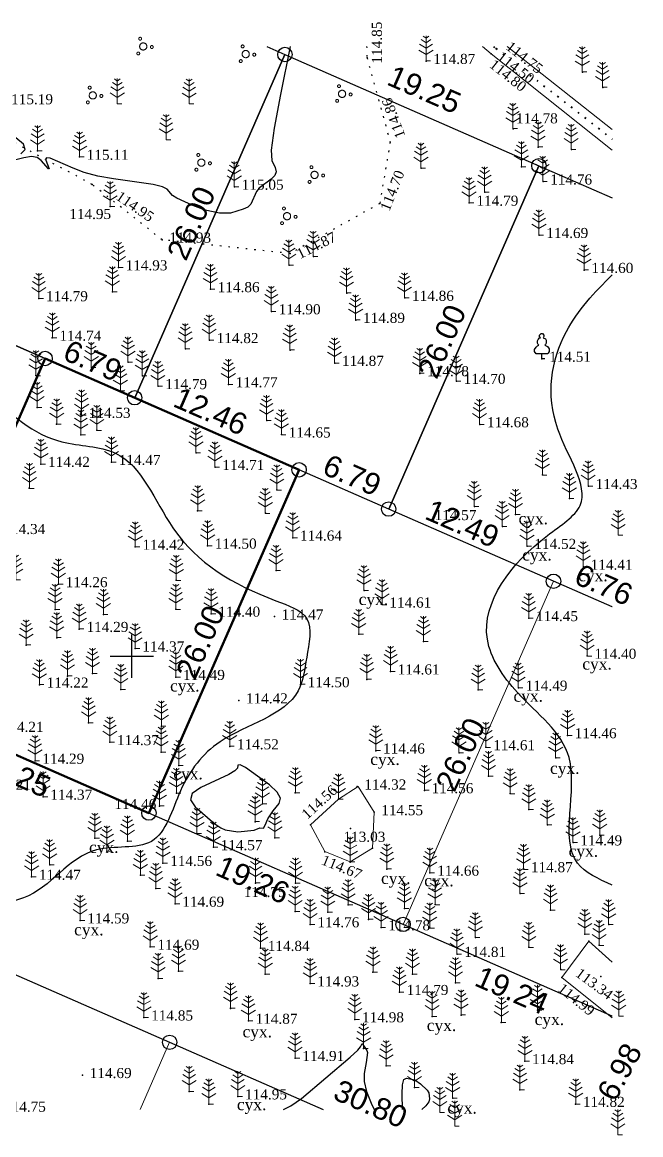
# Model space of a CAD drawing. Header units: millimetres. Extents: x 5405595.9 to 5405685.3, y 5524916.8 to 5524994.
# Drawn here: x 5405642.4 to 5405685.3, y 5524916.8 to 5524994 of the extents above; entities that cross this region are included whole.
import ezdxf
from ezdxf.enums import TextEntityAlignment as Align

# ---------------------------------------------------------------- set-up
doc = ezdxf.new("R2010")
doc.units = ezdxf.units.MM
doc.linetypes.add('HIDDEN', pattern=[0.5, 0, -0.5])
doc.linetypes.add('суцільна', pattern=[50, 50, 0])
for name, color, linetype, lineweight in [('11900000', 1, 'Continuous', 30), ('Контур', 7, 'HIDDEN', 30), ('рельеф', 7, 'Continuous', 0), ('ТОЧКИ', 7, 'Continuous', 30), ('усл. знак', 7, 'суцільна', 20)]:
    doc.layers.add(name, color=color, linetype=linetype, lineweight=lineweight)
for name, color, linetype in [('горизонтали', 42, 'Continuous'), ('Ділянки_Межі', 10, 'Continuous'), ('надписи', 7, 'Continuous'), ('отметки', 7, 'Continuous'), ('промеры', 185, 'Continuous'), ('Растительность', 7, 'Continuous')]:
    doc.layers.add(name, color=color, linetype=linetype)
doc.styles.get("Standard").update_dxf_attribs({"font": 'arial.ttf'})
doc.styles.add('times', font='times.ttf')
doc.linetypes.add('канава 0', pattern='A,0.9,0,["|",Standard,S=0.25,R=0,X=0,Y=0],0.1', length=1)

# ---------------------------------------------------------------- blocks, each defined once
blk = doc.blocks.new('A$C51FE15A3')
at = {"layer": 'Растительность', "color": 94, "lineweight": 0}
for points in [[(-0.201, 1.726), (0, 1.584), (0.201, 1.726)], [(0, 1.75), (0, 0), (0.319, 0)], [(-0.447, 1.172), (0, 0.895), (0.447, 1.172)], [(-0.343, 1.489), (0, 1.267), (0.343, 1.489)], [(-0.493, 0.753), (0, 0.444), (0.493, 0.753)]]:
    blk.add_lwpolyline(points, dxfattribs=at)
blk = doc.blocks.new('A$C2ACB5305')
at = {"layer": 'Растительность'}
blk.add_lwpolyline([(0.2, 0), (0.2, 0), (0, 0), (0, 0.35), (-0.4, 0.35), (-0.5, 0.5), (-0.5, 0.65), (-0.4, 0.8), (-0.3, 0.9), (-0.2, 0.95), (-0.25, 1), (-0.3, 1.1), (-0.3, 1.25), (-0.25, 1.35), (-0.15, 1.45), (-0.1, 1.45), (-0.15, 1.55), (-0.15, 1.65), (-0.05, 1.75), (0.05, 1.75), (0.15, 1.65), (0.15, 1.55), (0.1, 1.45), (0.25, 1.4), (0.3, 1.3), (0.3, 1.1), (0.25, 1), (0.2, 0.95), (0.4, 0.85), (0.5, 0.7), (0.5, 0.5), (0.45, 0.4), (0.4, 0.35), (0, 0.35)], dxfattribs=at)
blk = doc.blocks.new('A$C72385B22')
at = {"layer": 'усл. знак'}
for centre, radius in [((0, 0), 0.625), ((-0.02, 1.49), 0.25), ((-1.29, -0.64), 0.25), ((1.28, -0.76), 0.25)]:
    blk.add_circle(centre, radius, dxfattribs=at)

msp = doc.modelspace()

# ---------------------------------------------------------------- linework, layer by layer
at = {"layer": '11900000', "color": 7}
for points in [[(5405650, 5524948.5, 0), (5405650, 5524951.5, 0)], [(5405650, 5524948.5, 0), (5405650, 5524951.5, 0)], [(5405648.5, 5524950, 0), (5405651.5, 5524950, 0)], [(5405648.5, 5524950, 0), (5405651.5, 5524950, 0)]]:
    msp.add_polyline3d(points, dxfattribs=at)
at = {"layer": 'горизонтали', "color": 32}
for points in [[(5405660.994, 5524992.289, 115), (5405660.317, 5524988.962, 115), (5405659.887, 5524986.622, 115), (5405659.677, 5524985.092, 115), (5405659.717, 5524984.372, 115), (5405659.937, 5524983.902, 115), (5405660.007, 5524983.602, 115), (5405659.917, 5524983.332, 115), (5405659.667, 5524983.082, 115), (5405658.867, 5524982.492, 115), (5405658.657, 5524982.242, 115), (5405658.267, 5524981.352, 115), (5405658.047, 5524981.152, 115), (5405657.737, 5524981.002, 115), (5405656.847, 5524980.722, 115), (5405656.087, 5524980.732, 115), (5405655.097, 5524980.932, 115), (5405654.227, 5524981.252, 115), (5405653.127, 5524981.762, 115), (5405652.827, 5524981.952, 115), (5405652.447, 5524982.382, 115), (5405652.137, 5524982.552, 115), (5405651.487, 5524982.722, 115), (5405648.717, 5524983.112, 115), (5405647.627, 5524983.302, 115), (5405646.697, 5524983.542, 115), (5405645.927, 5524983.842, 115), (5405644.337, 5524984.552, 115), (5405644.047, 5524984.572, 115), (5405644.027, 5524984.402, 115), (5405644.267, 5524983.812, 115), (5405644.207, 5524983.812, 115), (5405643.707, 5524984.392, 115), (5405643.427, 5524984.592, 115), (5405643.027, 5524984.652, 115), (5405642.507, 5524984.562, 115), (5405641.237, 5524984.232, 115)], [(5405642.297, 5524984.852, 115), (5405642.597, 5524985.152, 115), (5405642.477, 5524985.512, 115), (5405641.937, 5524985.952, 115)], [(5405660.535, 5524918.537, 115), (5405661.037, 5524918.792, 115), (5405661.787, 5524919.312, 115), (5405665.147, 5524922.162, 115), (5405665.687, 5524922.652, 115), (5405665.877, 5524922.882, 115), (5405665.987, 5524923.112, 115), (5405666.317, 5524922.642, 115), (5405666.347, 5524922.492, 115), (5405666.267, 5524921.792, 115), (5405666.127, 5524921.042, 115), (5405666.127, 5524920.482, 115), (5405666.287, 5524919.802, 115), (5405666.617, 5524918.982, 115), (5405666.83, 5524918.537, 115)], [(5405668.795, 5524918.537, 115), (5405668.757, 5524919.622, 115), (5405668.777, 5524920.252, 115), (5405668.877, 5524920.612, 115), (5405669.067, 5524920.712, 115), (5405669.637, 5524920.602, 115), (5405670.047, 5524920.332, 115), (5405670.497, 5524919.872, 115), (5405670.607, 5524919.702, 115), (5405670.667, 5524919.272, 115)], [(5405670.667, 5524919.272, 115), (5405670.607, 5524919.072, 115), (5405670.407, 5524918.802, 115), (5405670.13, 5524918.537, 115)]]:
    msp.add_polyline3d(points, dxfattribs=at)
msp.add_polyline3d([(5405658.497, 5524937.932, 114.5), (5405658.887, 5524938.082, 114.5), (5405659.137, 5524938.052, 114.5), (5405659.257, 5524938.262, 114.5), (5405659.437, 5524938.702, 114.5), (5405659.817, 5524939.262, 114.5), (5405660.217, 5524939.762, 114.5), (5405660.317, 5524940.132, 114.5), (5405660.087, 5524940.562, 114.5), (5405659.547, 5524941.062, 114.5), (5405657.887, 5524942.262, 114.5), (5405657.517, 5524942.452, 114.5), (5405657.367, 5524942.422, 114.5), (5405657.327, 5524942.222, 114.5), (5405657.157, 5524942.042, 114.5), (5405656.727, 5524941.782, 114.5), (5405654.787, 5524940.872, 114.5), (5405654.197, 5524940.472, 114.5), (5405654.067, 5524940.032, 114.5), (5405654.397, 5524939.542, 114.5), (5405655.757, 5524938.362, 114.5), (5405656.167, 5524938.082, 114.5), (5405656.477, 5524937.952, 114.5), (5405657.347, 5524937.812, 114.5), (5405658.497, 5524937.932, 114.5)], close=True, dxfattribs=at)
for points, knots in [([(5405600.604, 5524964.089), (5405600.916, 5524964.433), (5405604.015, 5524967.931), (5405607.371, 5524973.038), (5405613.309, 5524971.987), (5405614.328, 5524973.57), (5405615.002, 5524976.995), (5405621.886, 5524972.4), (5405627.095, 5524970.45), (5405634.017, 5524973.585), (5405639.554, 5524968.65), (5405644.076, 5524964.515), (5405650.202, 5524964.634), (5405652.744, 5524957.477), (5405657.638, 5524954.587), (5405662.753, 5524952.886), (5405662.102, 5524949.951), (5405661.607, 5524946.052), (5405656.166, 5524944.905), (5405653.211, 5524941.03), (5405652.017, 5524936.245), (5405646.321, 5524937.362), (5405643.86, 5524932.976), (5405638.381, 5524932.732), (5405638.048, 5524925.787), (5405631.475, 5524926.077), (5405627.008, 5524928.61), (5405623.809, 5524924.256), (5405617.701, 5524922.243), (5405611.057, 5524919.668), (5405604.668, 5524918.546), (5405601.604, 5524919.631), (5405600.604, 5524920.198)], [792.65594, 792.65594, 792.65594, 792.65594, 793.976328, 805.82926, 808.224069, 809.629388, 811.023069, 817.717516, 824.697693, 829.706044, 837.921411, 844.116267, 847.912489, 854.451188, 863.209597, 865.692003, 868.370851, 870.767732, 877.245455, 881.607053, 885.661514, 889.520415, 895.583001, 898.406187, 904.085367, 910.48747, 913.839474, 917.961004, 923.821409, 933.371758, 939.353154, 942.737651, 942.737651, 942.737651, 942.737651]), ([(5405683.348, 5524934.116), (5405682.379, 5524934.538), (5405679.136, 5524936.02), (5405682.018, 5524943.247), (5405676.904, 5524946.848), (5405673.214, 5524952.355), (5405677.096, 5524957.454), (5405682.552, 5524960.751), (5405678.423, 5524966.21), (5405679.383, 5524972.278), (5405682.108, 5524975.241), (5405683.348, 5524976.448)], [47.869565, 47.869565, 47.869565, 47.869565, 50.794349, 58.140724, 63.904689, 68.143785, 76.466951, 79.543627, 85.063561, 91.848837, 96.872879, 96.872879, 96.872879, 96.872879])]:
    msp.add_open_spline(points, degree=3, knots=knots, dxfattribs=at)
at = {"layer": 'Ділянки_Межі', "lineweight": 25}
for points in [[(5405683.348, 5524925.023), (5405668.826, 5524931.381), (5405651.182, 5524939.105), (5405633.549, 5524946.825), (5405604.164, 5524959.69), (5405620.532, 5524980.907), (5405629.515, 5524992.289)], [(5405659.361, 5524992.289), (5405660.622, 5524991.737), (5405678.256, 5524984.017), (5405683.348, 5524981.788)], [(5405600.604, 5524945.966), (5405624.379, 5524935.557), (5405652.622, 5524923.203), (5405663.271, 5524918.537)]]:
    msp.add_lwpolyline(points, dxfattribs=at)
at = {"layer": 'Ділянки_Межі'}
for points in [[(5405659.361, 5524992.289), (5405660.622, 5524991.737), (5405650.195, 5524967.92), (5405643.976, 5524970.643), (5405620.532, 5524980.907)], [(5405667.828, 5524960.2), (5405678.256, 5524984.017), (5405683.348, 5524981.788)], [(5405683.348, 5524953.405), (5405679.269, 5524955.191), (5405667.828, 5524960.2)]]:
    msp.add_lwpolyline(points, dxfattribs=at)
for points in [[(5405650.195, 5524967.92), (5405660.622, 5524991.737), (5405678.256, 5524984.017), (5405667.828, 5524960.2), (5405661.61, 5524962.923)], [(5405604.164, 5524959.69), (5405620.532, 5524980.907), (5405643.976, 5524970.643), (5405633.549, 5524946.825)]]:
    msp.add_lwpolyline(points, close=True, dxfattribs=at)
at = {"layer": 'Ділянки_Межі', "lineweight": 50}
msp.add_lwpolyline([(5405633.549, 5524946.825), (5405643.976, 5524970.643), (5405650.195, 5524967.92), (5405661.61, 5524962.923), (5405651.182, 5524939.105)], close=True, dxfattribs=at)
at = {"layer": 'Ділянки_Межі', "lineweight": 0}
msp.add_lwpolyline([(5405651.182, 5524939.105), (5405661.61, 5524962.923), (5405667.828, 5524960.2), (5405679.269, 5524955.191), (5405668.826, 5524931.381)], close=True, dxfattribs=at)
for points in [[(5405668.826, 5524931.381), (5405679.269, 5524955.191), (5405683.348, 5524953.405)], [(5405616.927, 5524918.537), (5405624.379, 5524935.557), (5405652.622, 5524923.203), (5405650.577, 5524918.537)], [(5405683.348, 5524925.023), (5405668.826, 5524931.381)], [(5405650.577, 5524918.537), (5405652.622, 5524923.203), (5405663.271, 5524918.537)]]:
    msp.add_lwpolyline(points, dxfattribs=at)
at = {"layer": 'Контур', "color": 7, "linetype": 'HIDDEN', "elevation": 115.325}
msp.add_lwpolyline([(5405666.297, 5524992.289), (5405666.325, 5524991.499), (5405667.93, 5524985.661), (5405667.205, 5524981.396), (5405660.985, 5524977.927), (5405652.094, 5524978.885), (5405647.248, 5524982.721), (5405639.251, 5524987.005), (5405637.046, 5524992.289)], dxfattribs=at)
at = {"layer": 'отметки', "color": 7}
for p in [(5405675.281, 5524992.142, 114.498), (5405666.325, 5524991.499, 114.846), (5405670.431, 5524991.278, 114.867), (5405674.941, 5524991.774, 114.796), (5405681.289, 5524990.52, 114.73), (5405682.687, 5524989.451, 114.714), (5405676.463, 5524986.589, 114.78), (5405643.453, 5524985.059, 115.006), (5405667.93, 5524985.661, 114.864), (5405678.215, 5524985.314, 114.753), (5405680.516, 5524985.143, 114.714), (5405646.365, 5524984.63, 115.109), (5405670.084, 5524983.839, 114.868), (5405677.056, 5524983.937, 114.726), (5405647.248, 5524982.721, 114.946), (5405678.542, 5524982.916, 114.761), (5405657.127, 5524982.554, 115.053), (5405674.504, 5524982.184, 114.729), (5405648.488, 5524981.181, 114.946), (5405667.205, 5524981.396, 114.703), (5405673.424, 5524981.444, 114.792), (5405652.094, 5524978.885, 114.932), (5405678.274, 5524979.205, 114.689), (5405660.985, 5524977.927, 114.874), (5405662.608, 5524977.726, 114.903), (5405649.063, 5524976.959, 114.931), (5405660.917, 5524977.111, 114.919), (5405681.406, 5524976.78, 114.597), (5405648.647, 5524975.269, 114.901), (5405655.462, 5524975.447, 114.857), (5405664.913, 5524975.182, 114.838), (5405643.538, 5524974.819, 114.79), (5405668.947, 5524974.844, 114.855), (5405659.696, 5524973.911, 114.899), (5405665.55, 5524973.314, 114.887), (5405644.475, 5524972.079, 114.737), (5405655.384, 5524971.914, 114.818), (5405653.723, 5524971.317, 114.824), (5405660.98, 5524971.234, 114.832), (5405649.74, 5524970.393, 114.797), (5405678.47, 5524970.621, 114.51), (5405647.195, 5524970.015, 114.71), (5405664.085, 5524970.331, 114.866), (5405669.999, 5524969.614, 114.782), (5405643.337, 5524969.456, 114.594), (5405650.728, 5524969.443, 114.761), (5405656.71, 5524968.845, 114.773), (5405672.53, 5524969.081, 114.704), (5405649.209, 5524968.4, 114.712), (5405651.816, 5524968.721, 114.794), (5405643.416, 5524967.257, 114.575), (5405646.444, 5524966.786, 114.529), (5405646.502, 5524966.724, 114.527), (5405644.778, 5524966.099, 114.538), (5405659.363, 5524966.34, 114.677), (5405674.151, 5524966.072, 114.681), (5405646.451, 5524965.345, 114.544), (5405647.564, 5524965.662, 114.556), (5405660.393, 5524965.365, 114.655), (5405648.587, 5524963.46, 114.472), (5405654.461, 5524964.099, 114.68), (5405643.678, 5524963.321, 114.423), (5405655.786, 5524963.109, 114.708), (5405678.514, 5524962.563, 114.587), (5405642.881, 5524961.641, 114.383), (5405660.068, 5524961.524, 114.667), (5405681.697, 5524961.788, 114.428), (5405673.779, 5524960.379, 114.567), (5405680.39, 5524960.928, 114.532), (5405654.563, 5524960.085, 114.573), (5405659.27, 5524959.905, 114.673), (5405676.641, 5524959.832, 114.567), (5405675.722, 5524958.993, 114.577), (5405661.179, 5524958.209, 114.64), (5405650.238, 5524957.574, 114.418), (5405655.257, 5524957.652, 114.497), (5405677.44, 5524957.632, 114.52), (5405660.016, 5524955.943, 114.591), (5405681.35, 5524956.19, 114.41), (5405644.906, 5524954.98, 114.261), (5405653.078, 5524955.258, 114.399), (5405666.12, 5524954.544, 114.549), (5405667.378, 5524953.568, 114.612), (5405644.669, 5524953.238, 114.317), (5405648.022, 5524952.883, 114.348), (5405653.042, 5524953.248, 114.392), (5405655.5, 5524952.93, 114.402), (5405659.891, 5524952.736, 114.47), (5405677.562, 5524952.625, 114.447), (5405646.351, 5524951.872, 114.292), (5405644.786, 5524951.27, 114.249), (5405665.762, 5524951.52, 114.826), (5405642.658, 5524950.761, 114.256), (5405650.232, 5524950.516, 114.375), (5405670.251, 5524951.014, 114.55), (5405681.615, 5524950.009, 114.398), (5405647.271, 5524948.788, 114.262), (5405667.956, 5524948.924, 114.608), (5405643.582, 5524948.009, 114.224), (5405645.531, 5524948.617, 114.275), (5405653.049, 5524948.54, 114.492), (5405661.705, 5524948.036, 114.499), (5405666.312, 5524948.384, 114.59), (5405649.228, 5524947.67, 114.392), (5405674.04, 5524947.649, 114.576), (5405676.831, 5524947.798, 114.493), (5405657.417, 5524946.914, 114.422), (5405646.998, 5524945.358, 114.335), (5405652.049, 5524945.131, 114.448), (5405680.246, 5524944.499, 114.459), (5405648.471, 5524944.019, 114.365), (5405656.794, 5524943.73, 114.523), (5405666.936, 5524943.436, 114.46), (5405674.584, 5524943.669, 114.608), (5405643.285, 5524942.73, 114.287), (5405652.03, 5524943.325, 114.407), (5405672.719, 5524943.297, 114.59), (5405679.433, 5524942.941, 114.538), (5405653.253, 5524942.405, 114.397), (5405674.769, 5524941.665, 114.681), (5405653.089, 5524940.477, 114.505), (5405661.347, 5524940.518, 114.528), (5405665.646, 5524940.942, 114.317), (5405670.304, 5524940.683, 114.56), (5405676.265, 5524940.462, 114.596), (5405643.841, 5524940.236, 114.371), (5405651.924, 5524939.59, 114.459), (5405659.061, 5524939.746, 114.441), (5405664.336, 5524940.063, 114.414), (5405666.811, 5524939.159, 114.545), (5405677.565, 5524939.355, 114.607), (5405658.554, 5524938.51, 114.434), (5405662.393, 5524938.284, 114.558), (5405665.171, 5524938.046, 113.032), (5405678.846, 5524938.291, 114.539), (5405647.437, 5524937.355, 114.458), (5405654.518, 5524937.693, 114.534), (5405659.935, 5524937.387, 114.582), (5405682.485, 5524937.585, 114.455), (5405648.269, 5524936.467, 114.532), (5405649.696, 5524937.149, 114.479), (5405655.661, 5524936.732, 114.569), (5405663.402, 5524936.429, 114.67), (5405666.713, 5524936.674, 114.534), (5405680.63, 5524937.064, 114.491), (5405652.16, 5524935.637, 114.556), (5405665.162, 5524935.711, 114.575), (5405644.295, 5524935.51, 114.387), (5405667.703, 5524935.221, 114.681), (5405670.696, 5524934.962, 114.657), (5405677.201, 5524935.207, 114.873), (5405643.043, 5524934.68, 114.466), (5405650.591, 5524934.789, 114.639), (5405658.58, 5524934.253, 114.751), (5405661.357, 5524934.242, 114.618), (5405651.662, 5524933.871, 114.532), (5405676.952, 5524933.53, 114.673), (5405653, 5524932.81, 114.692), (5405665.016, 5524932.747, 114.654), (5405671.062, 5524932.762, 114.708), (5405661.336, 5524932.275, 114.768), (5405663.601, 5524932.236, 114.74), (5405668.93, 5524932.485, 114.738), (5405679.068, 5524932.38, 114.62), (5405646.409, 5524931.654, 114.585), (5405662.384, 5524931.382, 114.756), (5405666.431, 5524931.733, 114.769), (5405667.296, 5524931.171, 114.781), (5405670.688, 5524931.138, 114.786), (5405683.108, 5524931.379, 114.58), (5405673.849, 5524930.479, 114.761), (5405681.456, 5524930.708, 114.698), (5405651.277, 5524929.827, 114.688), (5405658.937, 5524929.741, 114.844), (5405677.568, 5524929.798, 114.714), (5405681.725, 5524930.212, 114.828), (5405682.451, 5524929.938, 114.775), (5405672.573, 5524929.326, 114.813), (5405653.238, 5524928.143, 114.715), (5405659.259, 5524927.933, 114.931), (5405666.735, 5524928.07, 114.949), (5405669.481, 5524927.923, 114.802), (5405679.773, 5524928.247, 114.992), (5405651.821, 5524927.641, 114.742), (5405662.375, 5524927.282, 114.931), (5405672.47, 5524927.332, 114.838), (5405679.855, 5524927.699, 114.988), (5405682.554, 5524927.769, 113.341), (5405668.569, 5524926.686, 114.789), (5405650.84, 5524924.919, 114.852), (5405656.842, 5524925.547, 114.872), (5405656.849, 5524925.574, 114.866), (5405670.849, 5524924.998, 114.866), (5405672.852, 5524925.094, 114.907), (5405678.161, 5524925.437, 114.768), (5405658.088, 5524924.687, 114.869), (5405665.477, 5524924.79, 114.981), (5405675.649, 5524924.579, 114.881), (5405666.089, 5524922.767, 115.005), (5405661.331, 5524922.105, 114.914), (5405677.287, 5524921.887, 114.836), (5405667.654, 5524921.578, 114.981), (5405646.577, 5524920.923, 114.686), (5405653.978, 5524919.801, 114.929), (5405657.356, 5524919.443, 114.947), (5405669.624, 5524920.069, 115.016), (5405676.941, 5524919.898, 114.899), (5405655.337, 5524918.907, 114.984), (5405672.273, 5524919.317, 114.973), (5405680.809, 5524918.92, 114.821)]:
    msp.add_point(p, dxfattribs=at)
at = {"layer": 'рельеф', "color": 7, "linetype": 'канава 0'}
for points, elevation in [([(5405674.336, 5524992.289), (5405674.941, 5524991.774), (5405683.348, 5524985.1)], 113.39), ([(5405683.348, 5524986.536), (5405676.059, 5524992.289)], 113.66), ([(5405681.725, 5524930.212), (5405679.855, 5524927.699), (5405683.348, 5524924.898)], 114.828), ([(5405683.348, 5524928.764), (5405681.725, 5524930.212)], 114.828)]:
    msp.add_lwpolyline(points, dxfattribs=dict(at, elevation=elevation))
at = {"layer": 'рельеф', "color": 7, "linetype": 'HIDDEN', "lineweight": 40, "elevation": 113.4}
msp.add_lwpolyline([(5405675.107, 5524992.289), (5405675.27, 5524992.15), (5405683.348, 5524985.866)], dxfattribs=at)
at = {"layer": 'рельеф', "color": 7, "linetype": 'канава 0', "ltscale": 0.4, "elevation": 114.41}
msp.add_lwpolyline([(5405664.34, 5524940.07), (5405662.39, 5524938.29), (5405663.4, 5524936.43), (5405665.16, 5524935.72), (5405666.71, 5524936.68), (5405666.81, 5524939.16), (5405665.714, 5524940.95), (5405664.34, 5524940.07)], dxfattribs=at)
at = {"layer": 'ТОЧКИ'}
for centre in [(5405660.622, 5524991.737), (5405678.256, 5524984.017), (5405643.976, 5524970.643, 107.24), (5405650.195, 5524967.92, 107.24), (5405661.61, 5524962.923, 107.24), (5405667.828, 5524960.2, 107.24), (5405679.269, 5524955.191, 107.24), (5405651.182, 5524939.105), (5405668.826, 5524931.381, 107.24), (5405652.622, 5524923.203)]:
    msp.add_circle(centre, 0.5, dxfattribs=at)

# ---------------------------------------------------------------- block references
at = {"layer": 'Растительность', "color": 7}
for name, p in [('A$C51FE15A3', (5405670.42, 5524991.29, 114.87)), ('A$C51FE15A3', (5405681.27, 5524990.53, 114.73)), ('A$C51FE15A3', (5405682.67, 5524989.46, 114.71)), ('A$C51FE15A3', (5405648.987, 5524988.313, 115.006)), ('A$C51FE15A3', (5405653.978, 5524988.304, 115.277)), ('A$C51FE15A3', (5405676.45, 5524986.6, 114.78)), ('A$C51FE15A3', (5405652.377, 5524985.826, 115.109)), ('A$C51FE15A3', (5405643.453, 5524985.059, 115.006)), ('A$C51FE15A3', (5405678.2, 5524985.32, 114.75)), ('A$C51FE15A3', (5405680.5, 5524985.15, 114.71)), ('A$C51FE15A3', (5405646.37, 5524984.63, 115.11)), ('A$C51FE15A3', (5405670.07, 5524983.85, 114.87)), ('A$C51FE15A3', (5405677.04, 5524983.95, 114.73)), ('A$C51FE15A3', (5405657.11, 5524982.56, 115.05)), ('A$C51FE15A3', (5405678.52, 5524982.93, 114.76)), ('A$C51FE15A3', (5405674.49, 5524982.19, 114.73)), ('A$C51FE15A3', (5405648.49, 5524981.18, 114.95)), ('A$C51FE15A3', (5405673.41, 5524981.45, 114.79)), ('A$C51FE15A3', (5405678.26, 5524979.21, 114.69)), ('A$C51FE15A3', (5405660.9, 5524977.12, 114.92)), ('A$C51FE15A3', (5405662.59, 5524977.73, 114.9)), ('A$C51FE15A3', (5405649.07, 5524976.96, 114.93)), ('A$C51FE15A3', (5405681.39, 5524976.79, 114.6)), ('A$C51FE15A3', (5405643.54, 5524974.81, 114.79)), ('A$C51FE15A3', (5405648.65, 5524975.27, 114.9)), ('A$C51FE15A3', (5405655.45, 5524975.45, 114.86)), ('A$C51FE15A3', (5405664.9, 5524975.19, 114.84)), ('A$C51FE15A3', (5405668.93, 5524974.85, 114.86)), ('A$C51FE15A3', (5405659.68, 5524973.91, 114.9)), ('A$C51FE15A3', (5405665.53, 5524973.32, 114.89)), ('A$C51FE15A3', (5405644.48, 5524972.07, 114.74)), ('A$C51FE15A3', (5405655.37, 5524971.92, 114.82)), ('A$C51FE15A3', (5405653.71, 5524971.32, 114.82)), ('A$C51FE15A3', (5405660.96, 5524971.24, 114.83)), ('A$C51FE15A3', (5405649.73, 5524970.39, 114.8)), ('A$C51FE15A3', (5405664.07, 5524970.33, 114.87)), ('A$C2ACB5305', (5405678.46, 5524970.62, 114.51)), ('A$C51FE15A3', (5405643.34, 5524969.45, 114.59)), ('A$C51FE15A3', (5405647.18, 5524970.02, 114.71)), ('A$C51FE15A3', (5405650.72, 5524969.44, 114.76)), ('A$C51FE15A3', (5405669.98, 5524969.62, 114.78)), ('A$C51FE15A3', (5405651.8, 5524968.72, 114.79)), ('A$C51FE15A3', (5405656.7, 5524968.85, 114.77)), ('A$C51FE15A3', (5405672.51, 5524969.08, 114.7)), ('A$C51FE15A3', (5405649.2, 5524968.4, 114.71)), ('A$C51FE15A3', (5405643.42, 5524967.25, 114.57)), ('A$C51FE15A3', (5405646.51, 5524966.72, 114.53)), ('A$C51FE15A3', (5405659.35, 5524966.34, 114.68)), ('A$C51FE15A3', (5405644.78, 5524966.09, 114.54)), ('A$C51FE15A3', (5405647.57, 5524965.65, 114.56)), ('A$C51FE15A3', (5405674.13, 5524966.07, 114.68)), ('A$C51FE15A3', (5405646.46, 5524965.34, 114.54)), ('A$C51FE15A3', (5405660.38, 5524965.36, 114.65)), ('A$C51FE15A3', (5405654.45, 5524964.1, 114.68)), ('A$C51FE15A3', (5405643.69, 5524963.31, 114.42)), ('A$C51FE15A3', (5405648.59, 5524963.45, 114.47)), ('A$C51FE15A3', (5405655.77, 5524963.11, 114.71)), ('A$C51FE15A3', (5405678.5, 5524962.56, 114.59)), ('A$C51FE15A3', (5405681.68, 5524961.79, 114.43)), ('A$C51FE15A3', (5405642.89, 5524961.63, 114.38)), ('A$C51FE15A3', (5405660.06, 5524961.52, 114.67)), ('A$C51FE15A3', (5405680.37, 5524960.93, 114.53)), ('A$C51FE15A3', (5405673.77, 5524960.38, 114.57)), ('A$C51FE15A3', (5405654.57, 5524960.08, 114.57)), ('A$C51FE15A3', (5405659.26, 5524959.9, 114.67)), ('A$C51FE15A3', (5405676.63, 5524959.83, 114.57)), ('A$C51FE15A3', (5405675.71, 5524958.99, 114.58)), ('A$C51FE15A3', (5405661.17, 5524958.21, 114.64)), ('A$C51FE15A3', (5405683.76, 5524958.38, 114.4)), ('A$C51FE15A3', (5405650.24, 5524957.57, 114.42)), ('A$C51FE15A3', (5405655.26, 5524957.65, 114.5)), ('A$C51FE15A3', (5405677.43, 5524957.63, 114.52)), ('A$C51FE15A3', (5405660.01, 5524955.94, 114.59)), ('A$C51FE15A3', (5405681.34, 5524956.19, 114.41)), ('A$C51FE15A3', (5405641.94, 5524955.28, 114.28)), ('A$C51FE15A3', (5405644.9, 5524954.99, 114.26)), ('A$C51FE15A3', (5405653.08, 5524955.25, 114.4)), ('A$C51FE15A3', (5405666.11, 5524954.54, 114.55)), ('A$C51FE15A3', (5405644.67, 5524953.24, 114.32)), ('A$C51FE15A3', (5405653.05, 5524953.24, 114.39)), ('A$C51FE15A3', (5405667.37, 5524953.56, 114.61)), ('A$C51FE15A3', (5405648.02, 5524952.89, 114.35)), ('A$C51FE15A3', (5405655.5, 5524952.94, 114.4)), ('A$C51FE15A3', (5405677.55, 5524952.62, 114.45)), ('A$C51FE15A3', (5405646.35, 5524951.88, 114.29)), ('A$C51FE15A3', (5405644.78, 5524951.28, 114.25)), ('A$C51FE15A3', (5405665.75, 5524951.51, 114.83)), ('A$C51FE15A3', (5405670.24, 5524951.01, 114.55)), ('A$C51FE15A3', (5405642.66, 5524950.77, 114.26)), ('A$C51FE15A3', (5405650.23, 5524950.52, 114.37)), ('A$C51FE15A3', (5405681.61, 5524950, 114.4)), ('A$C51FE15A3', (5405645.53, 5524948.63, 114.28)), ('A$C51FE15A3', (5405647.27, 5524948.8, 114.26)), ('A$C51FE15A3', (5405653.05, 5524948.54, 114.49)), ('A$C51FE15A3', (5405667.96, 5524948.93, 114.61)), ('A$C51FE15A3', (5405643.58, 5524948.02, 114.22)), ('A$C51FE15A3', (5405661.71, 5524948.04, 114.5)), ('A$C51FE15A3', (5405666.31, 5524948.39, 114.59)), ('A$C51FE15A3', (5405676.82, 5524947.79, 114.49)), ('A$C51FE15A3', (5405649.23, 5524947.68, 114.39)), ('A$C51FE15A3', (5405674.04, 5524947.65, 114.58)), ('A$C51FE15A3', (5405647, 5524945.37, 114.33)), ('A$C51FE15A3', (5405652.05, 5524945.14, 114.45)), ('A$C51FE15A3', (5405648.47, 5524944.03, 114.37)), ('A$C51FE15A3', (5405680.25, 5524944.5, 114.46)), ('A$C51FE15A3', (5405652.03, 5524943.33, 114.41)), ('A$C51FE15A3', (5405656.79, 5524943.74, 114.52)), ('A$C51FE15A3', (5405666.94, 5524943.44, 114.46)), ('A$C51FE15A3', (5405672.71, 5524943.29, 114.59)), ('A$C51FE15A3', (5405674.57, 5524943.66, 114.61)), ('A$C51FE15A3', (5405643.28, 5524942.74, 114.29)), ('A$C51FE15A3', (5405653.25, 5524942.41, 114.4)), ('A$C51FE15A3', (5405679.42, 5524942.93, 114.54)), ('A$C51FE15A3', (5405674.76, 5524941.66, 114.68)), ('A$C51FE15A3', (5405643.84, 5524940.24, 114.37)), ('A$C51FE15A3', (5405653.09, 5524940.48, 114.5)), ('A$C51FE15A3', (5405661.35, 5524940.52, 114.53)), ('A$C51FE15A3', (5405664.34, 5524940.07, 114.41)), ('A$C51FE15A3', (5405670.31, 5524940.69, 114.56)), ('A$C51FE15A3', (5405676.26, 5524940.45, 114.6)), ('A$C51FE15A3', (5405651.92, 5524939.6, 114.46)), ('A$C51FE15A3', (5405659.06, 5524939.75, 114.44)), ('A$C51FE15A3', (5405677.56, 5524939.35, 114.61)), ('A$C51FE15A3', (5405658.55, 5524938.52, 114.43)), ('A$C51FE15A3', (5405678.84, 5524938.28, 114.54)), ('A$C51FE15A3', (5405647.43, 5524937.36, 114.46)), ('A$C51FE15A3', (5405649.69, 5524937.16, 114.48)), ('A$C51FE15A3', (5405654.52, 5524937.7, 114.53)), ('A$C51FE15A3', (5405659.93, 5524937.39, 114.58)), ('A$C51FE15A3', (5405680.62, 5524937.06, 114.49)), ('A$C51FE15A3', (5405682.48, 5524937.58, 114.46)), ('A$C51FE15A3', (5405648.27, 5524936.47, 114.53)), ('A$C51FE15A3', (5405655.66, 5524936.74, 114.57)), ('A$C51FE15A3', (5405644.29, 5524935.52, 114.39)), ('A$C51FE15A3', (5405652.16, 5524935.64, 114.56)), ('A$C51FE15A3', (5405665.16, 5524935.72, 114.41)), ('A$C51FE15A3', (5405643.04, 5524934.69, 114.47)), ('A$C51FE15A3', (5405650.59, 5524934.79, 114.64)), ('A$C51FE15A3', (5405667.7, 5524935.23, 114.68)), ('A$C51FE15A3', (5405670.69, 5524934.95, 114.66)), ('A$C51FE15A3', (5405677.19, 5524935.19, 114.87)), ('A$C51FE15A3', (5405651.66, 5524933.88, 114.53)), ('A$C51FE15A3', (5405658.58, 5524934.26, 114.75)), ('A$C51FE15A3', (5405661.36, 5524934.25, 114.62)), ('A$C51FE15A3', (5405676.94, 5524933.52, 114.67)), ('A$C51FE15A3', (5405653, 5524932.81, 114.69)), ('A$C51FE15A3', (5405665.02, 5524932.75, 114.65)), ('A$C51FE15A3', (5405668.92, 5524932.48, 114.74)), ('A$C51FE15A3', (5405671.05, 5524932.75, 114.71)), ('A$C51FE15A3', (5405679.06, 5524932.37, 114.62)), ('A$C51FE15A3', (5405646.41, 5524931.66, 114.59)), ('A$C51FE15A3', (5405661.34, 5524932.28, 114.77)), ('A$C51FE15A3', (5405663.6, 5524932.24, 114.74)), ('A$C51FE15A3', (5405666.43, 5524931.74, 114.77)), ('A$C51FE15A3', (5405662.38, 5524931.38, 114.76)), ('A$C51FE15A3', (5405667.3, 5524931.17, 114.78)), ('A$C51FE15A3', (5405670.68, 5524931.13, 114.79)), ('A$C51FE15A3', (5405683.1, 5524931.37, 114.58)), ('A$C51FE15A3', (5405673.84, 5524930.47, 114.76)), ('A$C51FE15A3', (5405681.45, 5524930.7, 114.7)), ('A$C51FE15A3', (5405651.28, 5524929.83, 114.69)), ('A$C51FE15A3', (5405658.94, 5524929.74, 114.84)), ('A$C51FE15A3', (5405672.56, 5524929.32, 114.81)), ('A$C51FE15A3', (5405677.56, 5524929.79, 114.71)), ('A$C51FE15A3', (5405682.44, 5524929.92, 114.78)), ('A$C51FE15A3', (5405653.24, 5524928.15, 114.72)), ('A$C51FE15A3', (5405659.26, 5524927.93, 114.93)), ('A$C51FE15A3', (5405666.74, 5524928.07, 114.95)), ('A$C51FE15A3', (5405669.48, 5524927.93, 114.8)), ('A$C51FE15A3', (5405679.76, 5524928.23, 114.99)), ('A$C51FE15A3', (5405651.82, 5524927.64, 114.74)), ('A$C51FE15A3', (5405662.38, 5524927.28, 114.93)), ('A$C51FE15A3', (5405672.47, 5524927.33, 114.84)), ('A$C51FE15A3', (5405668.57, 5524926.69, 114.79)), ('A$C51FE15A3', (5405656.85, 5524925.58, 114.87)), ('A$C51FE15A3', (5405678.15, 5524925.43, 114.77)), ('A$C51FE15A3', (5405650.84, 5524924.92, 114.85)), ('A$C51FE15A3', (5405658.09, 5524924.69, 114.87)), ('A$C51FE15A3', (5405665.48, 5524924.79, 114.98)), ('A$C51FE15A3', (5405670.85, 5524925, 114.87)), ('A$C51FE15A3', (5405672.85, 5524925.1, 114.91)), ('A$C51FE15A3', (5405683.8, 5524925.02, 114.7)), ('A$C51FE15A3', (5405675.65, 5524924.58, 114.88)), ('A$C51FE15A3', (5405666.09, 5524922.77, 115)), ('A$C51FE15A3', (5405661.33, 5524922.11, 114.91)), ('A$C51FE15A3', (5405667.65, 5524921.58, 114.98)), ('A$C51FE15A3', (5405677.29, 5524921.89, 114.84)), ('A$C51FE15A3', (5405669.62, 5524920.07, 115.02)), ('A$C51FE15A3', (5405653.98, 5524919.8, 114.93)), ('A$C51FE15A3', (5405657.36, 5524919.45, 114.95)), ('A$C51FE15A3', (5405672.27, 5524919.32, 114.97)), ('A$C51FE15A3', (5405676.94, 5524919.9, 114.9)), ('A$C51FE15A3', (5405655.34, 5524918.91, 114.98)), ('A$C51FE15A3', (5405680.81, 5524918.92, 114.82)), ('A$C51FE15A3', (5405671.38, 5524918.34, 114.99)), ('A$C51FE15A3', (5405672.41, 5524917.39, 115.01)), ('A$C51FE15A3', (5405683.74, 5524916.79, 114.82))]:
    msp.add_blockref(name, p, dxfattribs=at)
at = {"layer": 'усл. знак', "color": 7, "linetype": 'суцільна', "lineweight": 13, "xscale": 0.3999999998750298, "yscale": 0.3999999998750298, "zscale": 0.3999999998750298, "rotation": 265.3647753868261}
for p in [(5405650.79, 5524992.295), (5405657.904, 5524991.764), (5405664.593, 5524989.006), (5405647.286, 5524988.899), (5405654.825, 5524984.231), (5405662.682, 5524983.382), (5405660.771, 5524980.517)]:
    msp.add_blockref('A$C72385B22', p, dxfattribs=at)

# ---------------------------------------------------------------- texts
at = {"layer": 'надписи', "color": 7, "style": 'times'}
for p in [(5405676.844, 5524959.944, 111.861), (5405677.099, 5524957.428, 111.861), (5405680.985, 5524955.99, 111.861), (5405665.745, 5524954.344, 111.861), (5405681.271, 5524949.861, 111.861), (5405652.653, 5524948.34, 111.861), (5405676.493, 5524947.634, 111.861), (5405666.55, 5524943.246, 111.861), (5405652.878, 5524942.246, 111.861), (5405679.029, 5524942.623, 111.861), (5405647.026, 5524937.142, 111.861), (5405680.32, 5524936.874, 111.861), (5405667.297, 5524934.99, 111.861), (5405670.295, 5524934.826, 111.861), (5405645.992, 5524931.423, 111.861), (5405677.96, 5524925.203, 111.861), (5405657.683, 5524924.348, 111.861), (5405670.474, 5524924.788, 111.861), (5405657.292, 5524919.295, 111.861), (5405671.902, 5524919.056, 111.861)]:
    msp.add_text('сух.', height=0.8, dxfattribs=at).set_placement(p, align=Align.TOP_LEFT)
at = {"layer": 'отметки', "color": 7, "style": 'times'}
for s, rotation, p in [('114.85', 90, (5405666.658, 5524991.107, 114.846)), ('114.75', 321.71346, (5405676.338, 5524992.706, 114.745)), ('114.80', 321.55311, (5405675.194, 5524991.461, 114.796)), ('114.50', 322.11782, (5405675.734, 5524992.014, 114.498)), ('114.86', 110.48971, (5405668.348, 5524985.832, 114.864)), ('114.70', 68.35089, (5405667.217, 5524981.078, 114.703)), ('114.95', 325.53281, (5405649.224, 5524982.31, 114.946)), ('114.87', 26.54379, (5405661.352, 5524978.158, 114.874)), ('114.56', 42.39047, (5405661.705, 5524939.152, 114.558)), ('114.67', 338.0304, (5405663.355, 5524936.226, 114.67)), ('113.34', 323.40069, (5405681.149, 5524928.411, 113.341)), ('114.99', 321.27236, (5405679.946, 5524927.362, 114.828))]:
    msp.add_text(s, height=0.7, rotation=rotation, dxfattribs=at).set_placement(p, align=Align.TOP_LEFT)
for s, p in [('114.87', (5405670.931, 5524991.778, 114.867)), ('115.19', (5405641.618, 5524988.981, 115.193)), ('114.78', (5405676.66, 5524987.658, 114.78)), ('115.11', (5405646.865, 5524985.13, 115.109)), ('115.05', (5405657.627, 5524983.054, 115.053)), ('114.76', (5405679.042, 5524983.416, 114.761)), ('114.79', (5405673.924, 5524981.944, 114.792)), ('114.95', (5405645.652, 5524981.021, 114.946)), ('114.69', (5405678.774, 5524979.705, 114.689)), ('114.93', (5405652.594, 5524979.385, 114.932)), ('114.93', (5405649.563, 5524977.459, 114.931)), ('114.60', (5405681.906, 5524977.28, 114.597)), ('114.86', (5405655.962, 5524975.947, 114.857)), ('114.79', (5405644.038, 5524975.319, 114.79)), ('114.86', (5405669.447, 5524975.344, 114.855)), ('114.90', (5405660.196, 5524974.411, 114.899)), ('114.89', (5405666.05, 5524973.814, 114.887)), ('114.74', (5405644.975, 5524972.579, 114.737)), ('114.82', (5405655.884, 5524972.414, 114.818)), ('114.51', (5405678.97, 5524971.121, 114.51)), ('114.87', (5405664.585, 5524970.831, 114.866)), ('114.78', (5405670.499, 5524970.114, 114.782)), ('114.70', (5405673.03, 5524969.581, 114.704)), ('114.79', (5405652.316, 5524969.221, 114.794)), ('114.77', (5405657.21, 5524969.345, 114.773)), ('114.53', (5405647.002, 5524967.224, 114.527)), ('114.68', (5405674.651, 5524966.572, 114.681)), ('114.65', (5405660.893, 5524965.865, 114.655)), ('114.42', (5405644.178, 5524963.821, 114.423)), ('114.47', (5405649.087, 5524963.96, 114.472)), ('114.71', (5405656.286, 5524963.609, 114.708)), ('114.43', (5405682.197, 5524962.288, 114.428)), ('114.57', (5405671.014, 5524960.133, 114.567)), ('114.34', (5405641.081, 5524959.166, 114.343)), ('114.42', (5405650.738, 5524958.074, 114.418)), ('114.50', (5405655.757, 5524958.152, 114.497)), ('114.64', (5405661.679, 5524958.709, 114.64)), ('114.52', (5405677.94, 5524958.132, 114.52)), ('114.41', (5405681.85, 5524956.69, 114.41)), ('114.26', (5405645.406, 5524955.48, 114.261)), ('114.40', (5405656, 5524953.43, 114.402)), ('114.61', (5405667.878, 5524954.068, 114.612)), ('114.47', (5405660.391, 5524953.236, 114.47)), ('114.45', (5405678.062, 5524953.125, 114.447)), ('114.29', (5405646.851, 5524952.372, 114.292)), ('114.37', (5405650.732, 5524951.016, 114.375)), ('114.40', (5405682.115, 5524950.509, 114.398)), ('114.49', (5405653.549, 5524949.04, 114.492)), ('114.61', (5405668.456, 5524949.424, 114.608)), ('114.22', (5405644.082, 5524948.509, 114.224)), ('114.50', (5405662.205, 5524948.536, 114.499)), ('114.49', (5405677.331, 5524948.298, 114.493)), ('114.42', (5405657.917, 5524947.414, 114.422)), ('114.21', (5405640.963, 5524945.437, 114.21)), ('114.46', (5405680.746, 5524944.999, 114.459)), ('114.37', (5405648.971, 5524944.519, 114.365)), ('114.52', (5405657.294, 5524944.23, 114.523)), ('114.61', (5405675.084, 5524944.169, 114.608)), ('114.46', (5405667.436, 5524943.936, 114.46)), ('114.29', (5405643.785, 5524943.23, 114.287)), ('114.21', (5405640.086, 5524941.423, 114.212)), ('114.32', (5405666.146, 5524941.442, 114.317)), ('114.56', (5405670.804, 5524941.183, 114.56)), ('114.37', (5405644.341, 5524940.736, 114.371)), ('114.46', (5405648.793, 5524940.09, 114.459)), ('114.55', (5405667.311, 5524939.659, 114.545)), ('114.57', (5405656.161, 5524937.232, 114.569)), ('113.03', (5405664.692, 5524937.814, 113.032)), ('114.49', (5405681.13, 5524937.564, 114.491)), ('114.56', (5405652.66, 5524936.137, 114.556)), ('114.87', (5405677.701, 5524935.707, 114.873)), ('114.47', (5405643.543, 5524935.18, 114.466)), ('114.66', (5405671.196, 5524935.462, 114.657)), ('114.69', (5405653.5, 5524933.31, 114.692)), ('114.75', (5405657.77, 5524933.983, 114.751)), ('114.59', (5405646.909, 5524932.154, 114.585)), ('114.76', (5405662.884, 5524931.882, 114.756)), ('114.78', (5405667.796, 5524931.671, 114.781)), ('114.69', (5405651.777, 5524930.327, 114.688)), ('114.84', (5405659.437, 5524930.241, 114.844)), ('114.81', (5405673.073, 5524929.826, 114.813)), ('114.93', (5405662.875, 5524927.782, 114.931)), ('114.79', (5405669.069, 5524927.186, 114.789)), ('114.85', (5405651.34, 5524925.419, 114.852)), ('114.87', (5405658.588, 5524925.187, 114.869)), ('114.98', (5405665.977, 5524925.29, 114.981)), ('114.91', (5405661.831, 5524922.605, 114.914)), ('114.84', (5405677.787, 5524922.387, 114.836)), ('114.69', (5405647.077, 5524921.423, 114.686)), ('114.95', (5405657.856, 5524919.943, 114.947)), ('114.82', (5405681.309, 5524919.42, 114.821)), ('114.75', (5405641.121, 5524919.085, 114.753))]:
    msp.add_text(s, height=0.7, dxfattribs=at).set_placement(p, align=Align.TOP_LEFT)
at = {"layer": 'промеры', "char_height": 1.5, "attachment_point": 1}
for s, insert, rotation in [('19.25', (5405668.215, 5524991.053), 336.35584), ('26.00', (5405652.378, 5524977.938), 66.37949), ('26.00', (5405669.782, 5524969.736), 66.37949), ('6.79', (5405645.708, 5524971.993, 107.24), 336.4763), ('12.46', (5405653.368, 5524968.732, 107.24), 336.4763), ('6.79', (5405663.726, 5524964.056, 107.24), 336.4763), ('12.49', (5405670.846, 5524960.929), 336.4763), ('6.76', (5405681.198, 5524956.453), 336.4763), ('26.00', (5405653.007, 5524948.87), 66.37949), ('26.00', (5405671.031, 5524941.109, 107.24), 65.31556), ('19.25', (5405639.714, 5524943.61), 336.35584), ('19.26', (5405656.305, 5524936.225), 336.35584), ('19.24', (5405674.293, 5524928.554), 336.35584), ('6.98', (5405682.229, 5524919.711), 61.91278), ('30.80', (5405664.475, 5524920.676), 336.32163)]:
    msp.add_mtext(s, dxfattribs=dict(at, insert=insert, rotation=rotation))

doc.saveas('drawing.dxf')
